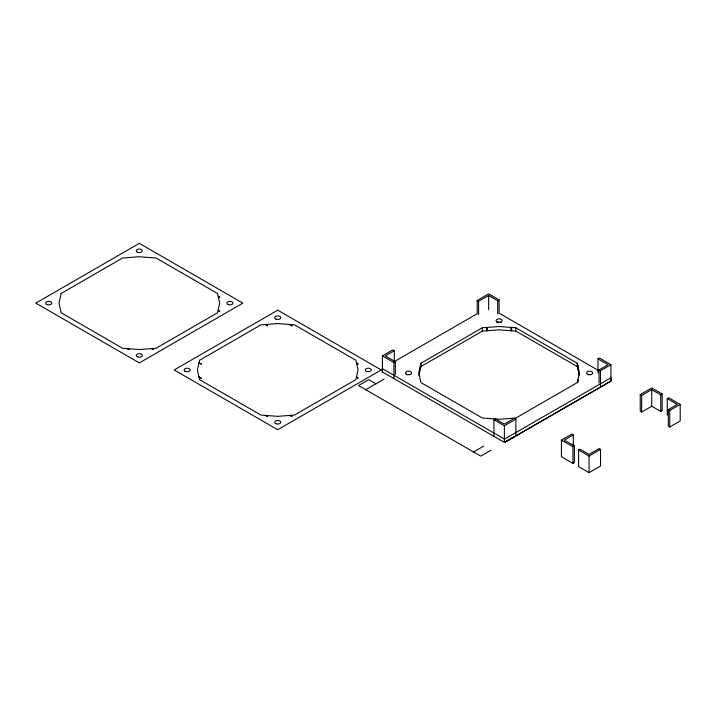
<?xml version="1.0" encoding="UTF-8"?>
<svg xmlns="http://www.w3.org/2000/svg" width="716" height="716" viewBox="0 0 716 716"><rect width="100%" height="100%" fill="white"/><g stroke="black" fill="none" stroke-linecap="round" stroke-linejoin="round"><path stroke-width="1.07" d="M420.963 363.236L418.762 372.911L420.963 382.586L482.351 418.028L499.106 419.299L515.869 418.028L577.248 382.586L579.459 372.911L577.248 363.236L515.869 327.794L499.106 326.523L482.351 327.794L420.963 363.236L420.963 366.556L418.976 375.256M504.485 439.105L611.034 377.753L611.034 381.073L504.485 442.425L504.485 439.105L382.255 368.543L382.255 371.864L504.628 442.515L610.909 381.091L610.909 364.695L599.408 358.045L597.967 358.877L597.967 373.099M393.881 361.831L477.16 313.751L477.16 300.469L488.67 293.829L499.106 299.852L499.106 313.134L598.048 370.244M382.398 371.944L382.398 355.897L392.842 349.873L394.283 350.706L394.283 362.394M477.16 300.469L478.601 301.293L488.67 295.484L497.674 300.684L499.106 299.852M394.283 350.706L385.28 355.897L395.339 361.714L395.339 374.468M382.398 355.897L393.907 362.547L395.339 361.714M365.724 389.71L383.982 379.167M420.963 366.556L482.351 331.114L499.106 329.843L515.869 331.114L577.248 366.556L579.235 375.256M493.933 436.312L493.933 419.71L495.365 418.887L504.377 424.078L514.437 418.269L515.878 419.102L515.878 435.704L504.377 442.345L504.377 425.743L515.878 419.102M599.032 383.015L599.032 369.886L608.036 364.695L597.967 358.877M599.032 369.886L600.464 370.718L610.909 364.695M473.571 451.975L483.774 446.077M490.97 450.23L480.758 456.128L358.528 385.557L368.74 379.668L375.927 383.821M573.31 434.907L564.298 440.107L574.366 445.916L574.366 462.518L572.925 463.35L561.425 456.71L561.425 440.107L571.869 434.075L573.31 434.907L573.31 445.978M640.229 394.606L651.73 387.965L662.175 393.997L662.175 410.599L660.734 411.431L651.73 406.232L641.661 412.04L640.229 411.217L640.229 394.606L641.661 395.438L651.73 389.629L660.734 394.829L662.175 393.997M561.425 440.107L572.925 446.748L574.366 445.916M667.258 398.597L668.699 397.765L680.2 404.406L680.2 421.008L669.755 427.04L668.323 426.208L668.323 409.606L677.327 404.406L667.258 398.597L667.258 415.199M578.591 450.015L580.032 449.183L589.035 454.383L599.104 448.574L600.536 449.397L600.536 466.009L589.035 472.65L578.591 466.617L578.591 450.015L589.035 456.047L600.536 449.397M668.323 409.606L669.755 410.438L680.2 404.406M198.923 363.146L201.509 364.14L199.021 362.708M289.515 415.45L292.101 416.444L290.275 415.387M199.021 377.198L201.509 378.254L198.923 376.759M265.171 415.387L267.65 416.444L265.922 415.45M493.933 419.71L504.377 425.743M289.515 324.455L292.101 325.95L290.275 324.518M356.514 363.146L358.242 364.14L356.416 362.708M265.171 324.518L267.65 325.95L265.922 324.455M356.416 377.198L358.242 378.254L356.514 376.759M600.464 370.718L600.482 387.132M669.755 410.438L669.755 427.04M660.734 394.829L660.734 411.431M651.73 389.629L651.73 406.232M641.661 395.438L641.661 412.04M589.035 456.047L589.035 472.65M577.91 366.1L577.91 369.42M577.91 379.722L577.91 381.932M577.803 365.661L577.803 368.982M577.803 380.16L577.803 382.371M577.248 363.236L577.248 366.556M572.925 446.748L572.925 463.35M515.869 327.794L515.869 331.114M511.663 327.472L511.663 330.792M510.902 327.418L510.902 330.738M497.674 300.684L497.674 313.966M488.67 295.484L488.67 309.876M487.319 327.418L487.319 330.738M486.558 327.472L486.558 330.792M482.351 327.794L482.351 331.114M478.601 301.293L478.601 314.584M420.408 365.661L420.31 369.42M393.907 362.547L393.907 378.585M406.992 374.71A3.052 1.763 0 0 1 410.044 374.71M588.176 374.71A3.052 1.763 0 0 1 591.228 374.71M496.949 322.683A3.052 1.763 0 0 1 501.263 322.683M61.191 293.453L58.981 303.128L61.191 312.803L122.57 348.245L126.777 348.558L129.265 349.614L127.538 348.62L139.334 349.515L151.121 348.62L153.707 349.614L151.881 348.558L156.097 348.245L217.476 312.803L218.031 310.377L219.857 311.424L218.129 309.939L219.687 303.128L218.129 296.317L219.857 297.319L218.031 295.878L217.476 293.453L156.097 258.011L139.334 256.74L122.57 258.011L61.191 293.453M199.576 360.273L197.365 369.957L199.576 379.632L260.955 415.065L277.719 416.345L294.482 415.065L355.861 379.632L358.072 369.957L355.861 360.273L294.482 324.84L277.719 323.56L260.955 324.84L199.576 360.273M139.334 243.35L35.8 303.128L139.334 362.896L242.867 303.128L139.334 243.35M277.719 310.18L174.185 369.957L277.719 429.725L381.252 369.957L277.719 310.18M276.197 423.783A3.052 1.763 0 0 0 280.77 422.252A3.052 1.763 0 0 0 276.197 420.731A3.052 1.763 0 0 0 276.197 423.783M366.789 371.479A3.052 1.763 0 0 0 371.362 369.957A3.052 1.763 0 0 0 366.789 368.427A3.052 1.763 0 0 0 366.789 371.479M276.197 319.175A3.052 1.763 0 0 0 280.77 317.653A3.052 1.763 0 0 0 276.197 316.123A3.052 1.763 0 0 0 276.197 319.175M184.97 371.201A3.052 1.763 0 0 0 190.071 370.405A3.052 1.763 0 0 0 186.339 368.248A3.052 1.763 0 0 0 184.97 371.201M137.177 252.068A3.052 1.763 0 0 0 142.278 251.28A3.052 1.763 0 0 0 138.546 249.123A3.052 1.763 0 0 0 137.177 252.068M228.395 304.649A3.052 1.763 0 0 0 232.969 303.128A3.052 1.763 0 0 0 228.395 301.597A3.052 1.763 0 0 0 228.395 304.649M137.803 356.953A3.052 1.763 0 0 0 142.386 355.431A3.052 1.763 0 0 0 137.803 353.901A3.052 1.763 0 0 0 137.803 356.953M47.22 304.649A3.052 1.763 0 0 0 51.794 303.128A3.052 1.763 0 0 0 47.22 301.597A3.052 1.763 0 0 0 47.22 304.649M406.357 374.155A3.052 1.763 0 0 0 411.467 373.367A3.052 1.763 0 0 0 407.726 371.21A3.052 1.763 0 0 0 406.357 374.155M588.176 374.432A3.052 1.763 0 0 0 592.75 372.911A3.052 1.763 0 0 0 588.176 371.389A3.052 1.763 0 0 0 588.176 374.432M496.949 321.851A3.052 1.763 0 0 0 502.059 321.063A3.052 1.763 0 0 0 498.318 318.906A3.052 1.763 0 0 0 496.949 321.851"/></g></svg>
